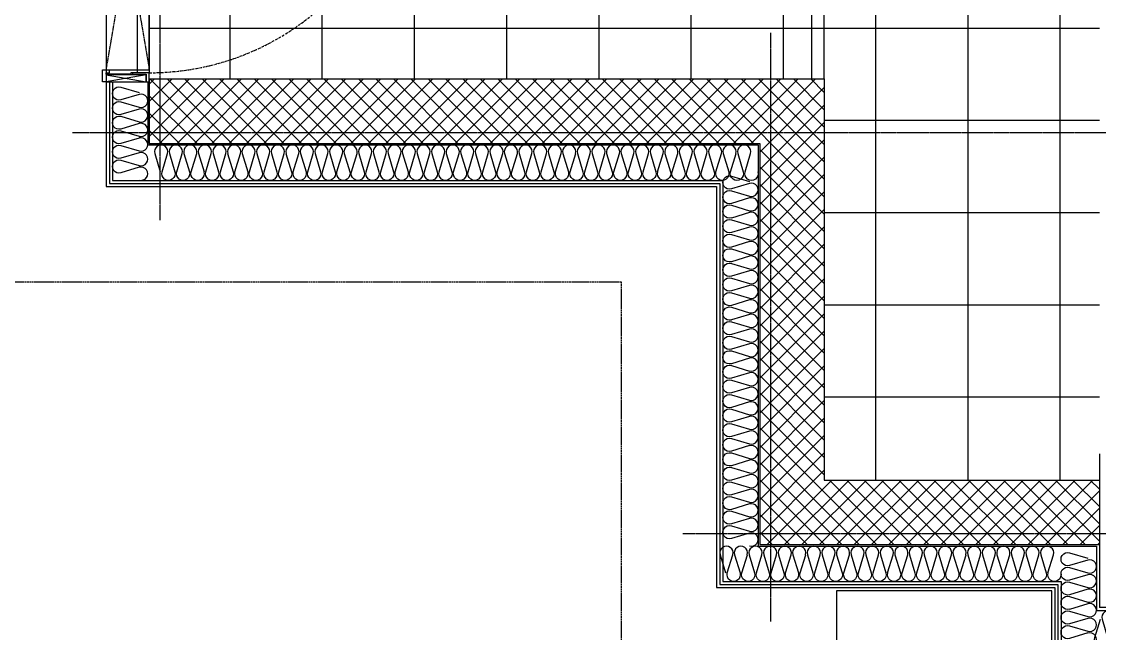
# Model space of a CAD drawing. Header units: millimetres. Extents: x 18456 to 179493, y -203649 to 469211.
# Drawn here: x 138229 to 141735, y -179938 to -177948 of the extents above; entities that cross this region are included whole.
import ezdxf

# ---------------------------------------------------------------- set-up
doc = ezdxf.new("R2010")
doc.units = ezdxf.units.MM
for name, pattern in [('X-평면도(기본형)$0$CEN', [52.5, 50, -1, 0.5, -1]), ('X-평면도(기본형)$0$CENN', [6.3, 4, -1, 0.3, -1]), ('X-평면도(기본형)$0$HID', [2.8, 1.8, -1]), ('X-평면도(기본형)$0$HID2', [7.5, 6, -1.5])]:
    doc.linetypes.add(name, pattern=pattern)
for name, color, linetype, true_color in [('X-평면도(기본형)$0$40HAT', 9, 'Continuous', 0x808080), ('X-평면도(기본형)$0$4GYP', 4, 'Continuous', 0x00ffff), ('X-평면도(기본형)$0$CEN', 1, 'X-평면도(기본형)$0$CEN', 0xff0000), ('X-평면도(기본형)$0$DOOR', 4, 'Continuous', 0x00ffff), ('X-평면도(기본형)$0$INS', 9, 'Continuous', 0x808080), ('X-평면도(기본형)$0$INSUL', 9, 'Continuous', 0x808080), ('X-평면도(기본형)$0$KITC', 6, 'Continuous', 0xff00ff), ('X-평면도(기본형)$0$LV', 4, 'Continuous', 0x00ffff), ('X-평면도(기본형)$0$TIL', 5, 'Continuous', 0x0000ff), ('X-평면도(기본형)$0$UIS', 7, 'X-평면도(기본형)$0$HID2', 0x000000), ('X-평면도(기본형)$0$W1', 2, 'Continuous', 0xffff00), ('X-평면도(기본형)$0$W2', 3, 'Continuous', 0x00ff00)]:
    doc.layers.add(name, color=color, linetype=linetype, true_color=true_color)

# ---------------------------------------------------------------- blocks, each defined once
blk = doc.blocks.new('X-평면도(기본형)$0$pd900')
at = {"layer": 'X-평면도(기본형)$0$DOOR', "color": 1, "true_color": 0xff0000}
for p, q in [((23, 0), (0, 130)), ((23, 130), (0, 0)), ((877, 0), (900, 130)), ((877, 130), (900, 0))]:
    blk.add_line(p, q, dxfattribs=at)
at = {"layer": 'X-평면도(기본형)$0$DOOR'}
for p, q in [((30, 140), (870, 140)), ((30, 100), (870, 100))]:
    blk.add_line(p, q, dxfattribs=at)
at = {"layer": 'X-평면도(기본형)$0$DOOR', "color": 1, "linetype": 'X-평면도(기본형)$0$HID', "true_color": 0xff0000}
for p, q in [((40, 0), (860, 140)), ((860, 0), (40, 140))]:
    blk.add_line(p, q, dxfattribs=at)
at = {"layer": 'X-평면도(기본형)$0$DOOR', "color": 6, "true_color": 0xff00ff}
blk.add_lwpolyline([(30, 140), (70, 140), (70, 980), (30, 980)], close=True, dxfattribs=at)
at = {"layer": 'X-평면도(기본형)$0$DOOR'}
for points in [[(0, 130), (0, 140), (30, 140), (30, 85), (25, 85), (25, 130)], [(0, 0), (0, 130), (23, 130), (23, 0)], [(900, 130), (900, 140), (870, 140), (870, 85), (875, 85), (875, 130)], [(900, 0), (900, 130), (877, 130), (877, 0)], [(40, 100), (30, 100), (30, 80), (25, 80), (25, 0), (30, 0), (30, 10), (40, 10)], [(860, 100), (870, 100), (870, 80), (875, 80), (875, 0), (870, 0), (870, 10), (860, 10)], [(0, 0), (40, 0), (40, -12), (0, -12)], [(860, 0), (900, 0), (900, -12), (860, -12)]]:
    blk.add_lwpolyline(points, close=True, dxfattribs=at)
at = {"layer": 'X-평면도(기본형)$0$DOOR', "color": 1, "linetype": 'X-평면도(기본형)$0$HID', "true_color": 0xff0000}
blk.add_lwpolyline([(40, 0), (860, 0), (860, 140), (40, 140)], close=True, dxfattribs=at)
at = {"layer": 'X-평면도(기본형)$0$DOOR', "color": 1, "linetype": 'X-평면도(기본형)$0$CENN', "ltscale": 2, "true_color": 0xff0000}
blk.add_arc((30, 140), 840, 0, 87.2706, dxfattribs=at)
blk = doc.blocks.new('U124 (X-평면도(기본형)$0$ins-l)')
at = {"layer": 'X-평면도(기본형)$0$INSUL', "color": 8, "true_color": 0x808080}
for p, q in [((36.9, 24.2), (21.4, 75.8)), ((57.5, 75.8), (42, 24.2)), ((78.1, 24.2), (62.6, 75.8)), ((98.7, 75.8), (83.2, 24.2)), ((119.3, 24.2), (103.8, 75.8)), ((139.9, 75.8), (124.5, 24.2)), ((160.5, 24.2), (145.1, 75.8)), ((181.1, 75.8), (165.7, 24.2)), ((201.7, 24.2), (186.3, 75.8)), ((222.3, 75.8), (206.9, 24.2)), ((243, 24.2), (227.5, 75.8)), ((263.6, 75.8), (248.1, 24.2))]:
    blk.add_line(p, q, dxfattribs=at)
at = {"layer": 'X-평면도(기본형)$0$INSUL', "color": 8, "true_color": 0x808080, "extrusion": (0, 0, -1)}
for centre in [(-39.4, 81.2), (-80.7, 81.2), (-121.9, 81.2), (-163.1, 81.2), (-204.3, 81.2), (-245.5, 81.2)]:
    blk.add_arc(centre, 18.8, 343.3008, 196.6992, dxfattribs=at)
at = {"layer": 'X-평면도(기본형)$0$INSUL', "color": 8, "true_color": 0x808080}
for centre in [(18.8, 18.8), (60, 18.8), (101.3, 18.8), (142.5, 18.8), (183.7, 18.8), (224.9, 18.8)]:
    blk.add_arc(centre, 18.8, 163.3008, 16.6992, dxfattribs=at)
blk = doc.blocks.new('U64 (X-평면도(기본형)$0$ins-l)')
at = {"layer": 'X-평면도(기본형)$0$INSUL', "color": 8, "true_color": 0x808080}
for p, q in [((36.9, 24.2), (21.4, 75.8)), ((57.5, 75.8), (42, 24.2)), ((78.1, 24.2), (62.6, 75.8)), ((98.7, 75.8), (83.2, 24.2)), ((119.3, 24.2), (103.8, 75.8)), ((139.9, 75.8), (124.5, 24.2)), ((160.5, 24.2), (145.1, 75.8)), ((181.1, 75.8), (165.7, 24.2)), ((201.7, 24.2), (186.3, 75.8)), ((222.3, 75.8), (206.9, 24.2)), ((243, 24.2), (227.5, 75.8)), ((263.6, 75.8), (248.1, 24.2)), ((284.2, 24.2), (268.7, 75.8)), ((304.8, 75.8), (289.3, 24.2)), ((325.4, 24.2), (309.9, 75.8)), ((346, 75.8), (330.6, 24.2)), ((366.6, 24.2), (351.2, 75.8)), ((387.2, 75.8), (371.8, 24.2)), ((407.8, 24.2), (392.4, 75.8)), ((428.4, 75.8), (413, 24.2)), ((449.1, 24.2), (433.6, 75.8)), ((469.7, 75.8), (454.2, 24.2)), ((490.3, 24.2), (474.8, 75.8)), ((510.9, 75.8), (495.4, 24.2)), ((531.5, 24.2), (516, 75.8)), ((552.1, 75.8), (536.6, 24.2)), ((572.7, 24.2), (557.3, 75.8)), ((593.3, 75.8), (577.9, 24.2)), ((613.9, 24.2), (598.5, 75.8)), ((634.5, 75.8), (619.1, 24.2)), ((655.2, 24.2), (639.7, 75.8)), ((675.8, 75.8), (660.3, 24.2)), ((696.4, 24.2), (680.9, 75.8)), ((717, 75.8), (701.5, 24.2)), ((737.6, 24.2), (722.1, 75.8)), ((758.2, 75.8), (742.7, 24.2)), ((778.8, 24.2), (763.4, 75.8)), ((799.4, 75.8), (784, 24.2)), ((820, 24.2), (804.6, 75.8)), ((840.6, 75.8), (825.2, 24.2)), ((861.3, 24.2), (845.8, 75.8)), ((881.9, 75.8), (866.4, 24.2)), ((902.5, 24.2), (887, 75.8)), ((923.1, 75.8), (907.6, 24.2)), ((943.7, 24.2), (928.2, 75.8)), ((964.3, 75.8), (948.8, 24.2)), ((984.9, 24.2), (969.5, 75.8)), ((1005.5, 75.8), (990.1, 24.2)), ((1026.1, 24.2), (1010.7, 75.8)), ((1046.7, 75.8), (1031.3, 24.2)), ((1067.4, 24.2), (1051.9, 75.8)), ((1088, 75.8), (1072.5, 24.2)), ((1108.6, 24.2), (1093.1, 75.8)), ((1129.2, 75.8), (1113.7, 24.2)), ((1149.8, 24.2), (1134.3, 75.8)), ((1170.4, 75.8), (1154.9, 24.2)), ((1191, 24.2), (1175.6, 75.8)), ((1211.6, 75.8), (1196.2, 24.2)), ((1232.2, 24.2), (1216.8, 75.8)), ((1252.8, 75.8), (1237.4, 24.2)), ((1273.5, 24.2), (1258, 75.8)), ((1294.1, 75.8), (1278.6, 24.2)), ((1314.7, 24.2), (1299.2, 75.8)), ((1335.3, 75.8), (1319.8, 24.2)), ((1355.9, 24.2), (1340.4, 75.8)), ((1376.5, 75.8), (1361, 24.2)), ((1397.1, 24.2), (1381.7, 75.8)), ((1417.7, 75.8), (1402.3, 24.2)), ((1438.3, 24.2), (1422.9, 75.8)), ((1458.9, 75.8), (1443.5, 24.2)), ((1479.5, 24.2), (1464.1, 75.8)), ((1500.2, 75.8), (1484.7, 24.2)), ((1520.8, 24.2), (1505.3, 75.8)), ((1541.4, 75.8), (1525.9, 24.2)), ((1562, 24.2), (1546.5, 75.8)), ((1582.6, 75.8), (1567.1, 24.2)), ((1603.2, 24.2), (1587.8, 75.8)), ((1623.8, 75.8), (1608.4, 24.2)), ((1644.4, 24.2), (1629, 75.8)), ((1665, 75.8), (1649.6, 24.2)), ((1685.6, 24.2), (1670.2, 75.8)), ((1706.3, 75.8), (1690.8, 24.2))]:
    blk.add_line(p, q, dxfattribs=at)
at = {"layer": 'X-평면도(기본형)$0$INSUL', "color": 8, "true_color": 0x808080, "extrusion": (0, 0, -1)}
for centre in [(-39.4, 81.2), (-80.7, 81.2), (-121.9, 81.2), (-163.1, 81.2), (-204.3, 81.2), (-245.5, 81.2), (-286.8, 81.2), (-328, 81.2), (-369.2, 81.2), (-410.4, 81.2), (-451.6, 81.2), (-492.9, 81.2), (-534.1, 81.2), (-575.3, 81.2), (-616.5, 81.2), (-657.7, 81.2), (-699, 81.2), (-740.2, 81.2), (-781.4, 81.2), (-822.6, 81.2), (-863.8, 81.2), (-905.1, 81.2), (-946.3, 81.2), (-987.5, 81.2), (-1028.7, 81.2), (-1069.9, 81.2), (-1111.1, 81.2), (-1152.4, 81.2), (-1193.6, 81.2), (-1234.8, 81.2), (-1276, 81.2), (-1317.2, 81.2), (-1358.5, 81.2), (-1399.7, 81.2), (-1440.9, 81.2), (-1482.1, 81.2), (-1523.3, 81.2), (-1564.6, 81.2), (-1605.8, 81.2), (-1647, 81.2), (-1688.2, 81.2)]:
    blk.add_arc(centre, 18.8, 343.3008, 196.6992, dxfattribs=at)
at = {"layer": 'X-평면도(기본형)$0$INSUL', "color": 8, "true_color": 0x808080}
for centre in [(18.8, 18.8), (60, 18.8), (101.3, 18.8), (142.5, 18.8), (183.7, 18.8), (224.9, 18.8), (266.1, 18.8), (307.4, 18.8), (348.6, 18.8), (389.8, 18.8), (431, 18.8), (472.2, 18.8), (513.5, 18.8), (554.7, 18.8), (595.9, 18.8), (637.1, 18.8), (678.3, 18.8), (719.6, 18.8), (760.8, 18.8), (802, 18.8), (843.2, 18.8), (884.4, 18.8), (925.7, 18.8), (966.9, 18.8), (1008.1, 18.8), (1049.3, 18.8), (1090.5, 18.8), (1131.8, 18.8), (1173, 18.8), (1214.2, 18.8), (1255.4, 18.8), (1296.6, 18.8), (1337.9, 18.8), (1379.1, 18.8), (1420.3, 18.8), (1461.5, 18.8), (1502.7, 18.8), (1544, 18.8), (1585.2, 18.8), (1626.4, 18.8), (1667.6, 18.8)]:
    blk.add_arc(centre, 18.8, 163.3008, 16.6992, dxfattribs=at)
blk = doc.blocks.new('U97 (X-평면도(기본형)$0$ins-l)')
at = {"layer": 'X-평면도(기본형)$0$INSUL', "color": 8, "true_color": 0x808080}
for p, q in [((36.9, 24.2), (21.4, 75.8)), ((57.5, 75.8), (42, 24.2)), ((78.1, 24.2), (62.6, 75.8)), ((98.7, 75.8), (83.2, 24.2)), ((119.3, 24.2), (103.8, 75.8)), ((139.9, 75.8), (124.5, 24.2)), ((160.5, 24.2), (145.1, 75.8)), ((181.1, 75.8), (165.7, 24.2)), ((201.7, 24.2), (186.3, 75.8)), ((222.3, 75.8), (206.9, 24.2)), ((243, 24.2), (227.5, 75.8)), ((263.6, 75.8), (248.1, 24.2)), ((284.2, 24.2), (268.7, 75.8)), ((304.8, 75.8), (289.3, 24.2)), ((325.4, 24.2), (309.9, 75.8)), ((346, 75.8), (330.6, 24.2)), ((366.6, 24.2), (351.2, 75.8)), ((387.2, 75.8), (371.8, 24.2)), ((407.8, 24.2), (392.4, 75.8)), ((428.4, 75.8), (413, 24.2)), ((449.1, 24.2), (433.6, 75.8)), ((469.7, 75.8), (454.2, 24.2)), ((490.3, 24.2), (474.8, 75.8)), ((510.9, 75.8), (495.4, 24.2)), ((531.5, 24.2), (516, 75.8)), ((552.1, 75.8), (536.6, 24.2)), ((572.7, 24.2), (557.3, 75.8)), ((593.3, 75.8), (577.9, 24.2)), ((613.9, 24.2), (598.5, 75.8)), ((634.5, 75.8), (619.1, 24.2)), ((655.2, 24.2), (639.7, 75.8)), ((675.8, 75.8), (660.3, 24.2)), ((696.4, 24.2), (680.9, 75.8)), ((717, 75.8), (701.5, 24.2)), ((737.6, 24.2), (722.1, 75.8)), ((758.2, 75.8), (742.7, 24.2)), ((778.8, 24.2), (763.4, 75.8)), ((799.4, 75.8), (784, 24.2)), ((820, 24.2), (804.6, 75.8)), ((840.6, 75.8), (825.2, 24.2)), ((861.3, 24.2), (845.8, 75.8)), ((881.9, 75.8), (866.4, 24.2)), ((902.5, 24.2), (887, 75.8)), ((923.1, 75.8), (907.6, 24.2)), ((943.7, 24.2), (928.2, 75.8)), ((964.3, 75.8), (948.8, 24.2)), ((984.9, 24.2), (969.5, 75.8)), ((1005.5, 75.8), (990.1, 24.2)), ((1026.1, 24.2), (1010.7, 75.8)), ((1046.7, 75.8), (1031.3, 24.2))]:
    blk.add_line(p, q, dxfattribs=at)
at = {"layer": 'X-평면도(기본형)$0$INSUL', "color": 8, "true_color": 0x808080, "extrusion": (0, 0, -1)}
for centre in [(-39.4, 81.2), (-80.7, 81.2), (-121.9, 81.2), (-163.1, 81.2), (-204.3, 81.2), (-245.5, 81.2), (-286.8, 81.2), (-328, 81.2), (-369.2, 81.2), (-410.4, 81.2), (-451.6, 81.2), (-492.9, 81.2), (-534.1, 81.2), (-575.3, 81.2), (-616.5, 81.2), (-657.7, 81.2), (-699, 81.2), (-740.2, 81.2), (-781.4, 81.2), (-822.6, 81.2), (-863.8, 81.2), (-905.1, 81.2), (-946.3, 81.2), (-987.5, 81.2), (-1028.7, 81.2)]:
    blk.add_arc(centre, 18.8, 343.3008, 196.6992, dxfattribs=at)
at = {"layer": 'X-평면도(기본형)$0$INSUL', "color": 8, "true_color": 0x808080}
for centre in [(18.8, 18.8), (60, 18.8), (101.3, 18.8), (142.5, 18.8), (183.7, 18.8), (224.9, 18.8), (266.1, 18.8), (307.4, 18.8), (348.6, 18.8), (389.8, 18.8), (431, 18.8), (472.2, 18.8), (513.5, 18.8), (554.7, 18.8), (595.9, 18.8), (637.1, 18.8), (678.3, 18.8), (719.6, 18.8), (760.8, 18.8), (802, 18.8), (843.2, 18.8), (884.4, 18.8), (925.7, 18.8), (966.9, 18.8), (1008.1, 18.8)]:
    blk.add_arc(centre, 18.8, 163.3008, 16.6992, dxfattribs=at)
blk = doc.blocks.new('U55 (X-평면도(기본형)$0$ins-l)')
at = {"layer": 'X-평면도(기본형)$0$INSUL', "color": 8, "true_color": 0x808080}
for p, q in [((36.9, 24.2), (21.4, 75.8)), ((57.5, 75.8), (42, 24.2)), ((78.1, 24.2), (62.6, 75.8)), ((98.7, 75.8), (83.2, 24.2)), ((119.3, 24.2), (103.8, 75.8)), ((139.9, 75.8), (124.5, 24.2)), ((160.5, 24.2), (145.1, 75.8)), ((181.1, 75.8), (165.7, 24.2)), ((201.7, 24.2), (186.3, 75.8)), ((222.3, 75.8), (206.9, 24.2)), ((243, 24.2), (227.5, 75.8)), ((263.6, 75.8), (248.1, 24.2)), ((284.2, 24.2), (268.7, 75.8)), ((304.8, 75.8), (289.3, 24.2)), ((325.4, 24.2), (309.9, 75.8)), ((346, 75.8), (330.6, 24.2)), ((366.6, 24.2), (351.2, 75.8)), ((387.2, 75.8), (371.8, 24.2)), ((407.8, 24.2), (392.4, 75.8)), ((428.4, 75.8), (413, 24.2)), ((449.1, 24.2), (433.6, 75.8)), ((469.7, 75.8), (454.2, 24.2)), ((490.3, 24.2), (474.8, 75.8)), ((510.9, 75.8), (495.4, 24.2)), ((531.5, 24.2), (516, 75.8)), ((552.1, 75.8), (536.6, 24.2)), ((572.7, 24.2), (557.3, 75.8)), ((593.3, 75.8), (577.9, 24.2)), ((613.9, 24.2), (598.5, 75.8)), ((634.5, 75.8), (619.1, 24.2)), ((655.2, 24.2), (639.7, 75.8)), ((675.8, 75.8), (660.3, 24.2)), ((696.4, 24.2), (680.9, 75.8)), ((717, 75.8), (701.5, 24.2)), ((737.6, 24.2), (722.1, 75.8)), ((758.2, 75.8), (742.7, 24.2)), ((778.8, 24.2), (763.4, 75.8)), ((799.4, 75.8), (784, 24.2)), ((820, 24.2), (804.6, 75.8)), ((840.6, 75.8), (825.2, 24.2)), ((861.3, 24.2), (845.8, 75.8)), ((881.9, 75.8), (866.4, 24.2)), ((902.5, 24.2), (887, 75.8)), ((923.1, 75.8), (907.6, 24.2)), ((943.7, 24.2), (928.2, 75.8)), ((964.3, 75.8), (948.8, 24.2))]:
    blk.add_line(p, q, dxfattribs=at)
at = {"layer": 'X-평면도(기본형)$0$INSUL', "color": 8, "true_color": 0x808080, "extrusion": (0, 0, -1)}
for centre in [(-39.4, 81.2), (-80.7, 81.2), (-121.9, 81.2), (-163.1, 81.2), (-204.3, 81.2), (-245.5, 81.2), (-286.8, 81.2), (-328, 81.2), (-369.2, 81.2), (-410.4, 81.2), (-451.6, 81.2), (-492.9, 81.2), (-534.1, 81.2), (-575.3, 81.2), (-616.5, 81.2), (-657.7, 81.2), (-699, 81.2), (-740.2, 81.2), (-781.4, 81.2), (-822.6, 81.2), (-863.8, 81.2), (-905.1, 81.2), (-946.3, 81.2)]:
    blk.add_arc(centre, 18.8, 343.3008, 196.6992, dxfattribs=at)
at = {"layer": 'X-평면도(기본형)$0$INSUL', "color": 8, "true_color": 0x808080}
for centre in [(18.8, 18.8), (60, 18.8), (101.3, 18.8), (142.5, 18.8), (183.7, 18.8), (224.9, 18.8), (266.1, 18.8), (307.4, 18.8), (348.6, 18.8), (389.8, 18.8), (431, 18.8), (472.2, 18.8), (513.5, 18.8), (554.7, 18.8), (595.9, 18.8), (637.1, 18.8), (678.3, 18.8), (719.6, 18.8), (760.8, 18.8), (802, 18.8), (843.2, 18.8), (884.4, 18.8), (925.7, 18.8)]:
    blk.add_arc(centre, 18.8, 163.3008, 16.6992, dxfattribs=at)
blk = doc.blocks.new('U123 (X-평면도(기본형)$0$ins-l)')
at = {"layer": 'X-평면도(기본형)$0$INSUL', "color": 8, "true_color": 0x808080}
for p, q in [((36.9, 24.2), (21.4, 75.8)), ((57.5, 75.8), (42, 24.2)), ((78.1, 24.2), (62.6, 75.8)), ((98.7, 75.8), (83.2, 24.2)), ((119.3, 24.2), (103.8, 75.8)), ((139.9, 75.8), (124.5, 24.2)), ((160.5, 24.2), (145.1, 75.8)), ((181.1, 75.8), (165.7, 24.2)), ((201.7, 24.2), (186.3, 75.8)), ((222.3, 75.8), (206.9, 24.2)), ((243, 24.2), (227.5, 75.8)), ((263.6, 75.8), (248.1, 24.2))]:
    blk.add_line(p, q, dxfattribs=at)
at = {"layer": 'X-평면도(기본형)$0$INSUL', "color": 8, "true_color": 0x808080, "extrusion": (0, 0, -1)}
for centre in [(-39.4, 81.2), (-80.7, 81.2), (-121.9, 81.2), (-163.1, 81.2), (-204.3, 81.2), (-245.5, 81.2)]:
    blk.add_arc(centre, 18.8, 343.3008, 196.6992, dxfattribs=at)
at = {"layer": 'X-평면도(기본형)$0$INSUL', "color": 8, "true_color": 0x808080}
for centre in [(18.8, 18.8), (60, 18.8), (101.3, 18.8), (142.5, 18.8), (183.7, 18.8), (224.9, 18.8)]:
    blk.add_arc(centre, 18.8, 163.3008, 16.6992, dxfattribs=at)
blk = doc.blocks.new('U112 (X-평면도(기본형)$0$ins-l)')
at = {"layer": 'X-평면도(기본형)$0$INSUL', "color": 8, "true_color": 0x808080}
for p, q in [((36.9, 24.2), (21.4, 75.8)), ((57.5, 75.8), (42, 24.2)), ((78.1, 24.2), (62.6, 75.8)), ((98.7, 75.8), (83.2, 24.2)), ((119.3, 24.2), (103.8, 75.8)), ((139.9, 75.8), (124.5, 24.2)), ((160.5, 24.2), (145.1, 75.8)), ((181.1, 75.8), (165.7, 24.2)), ((201.7, 24.2), (186.3, 75.8)), ((222.3, 75.8), (206.9, 24.2)), ((243, 24.2), (227.5, 75.8)), ((263.6, 75.8), (248.1, 24.2)), ((284.2, 24.2), (268.7, 75.8)), ((304.8, 75.8), (289.3, 24.2)), ((325.4, 24.2), (309.9, 75.8)), ((346, 75.8), (330.6, 24.2)), ((366.6, 24.2), (351.2, 75.8)), ((387.2, 75.8), (371.8, 24.2)), ((407.8, 24.2), (392.4, 75.8)), ((428.4, 75.8), (413, 24.2)), ((449.1, 24.2), (433.6, 75.8)), ((469.7, 75.8), (454.2, 24.2)), ((490.3, 24.2), (474.8, 75.8)), ((510.9, 75.8), (495.4, 24.2)), ((531.5, 24.2), (516, 75.8)), ((552.1, 75.8), (536.6, 24.2)), ((572.7, 24.2), (557.3, 75.8)), ((593.3, 75.8), (577.9, 24.2)), ((613.9, 24.2), (598.5, 75.8)), ((634.5, 75.8), (619.1, 24.2)), ((655.2, 24.2), (639.7, 75.8)), ((675.8, 75.8), (660.3, 24.2)), ((696.4, 24.2), (680.9, 75.8)), ((717, 75.8), (701.5, 24.2)), ((737.6, 24.2), (722.1, 75.8)), ((758.2, 75.8), (742.7, 24.2)), ((778.8, 24.2), (763.4, 75.8)), ((799.4, 75.8), (784, 24.2)), ((820, 24.2), (804.6, 75.8)), ((840.6, 75.8), (825.2, 24.2)), ((861.3, 24.2), (845.8, 75.8)), ((881.9, 75.8), (866.4, 24.2)), ((902.5, 24.2), (887, 75.8)), ((923.1, 75.8), (907.6, 24.2)), ((943.7, 24.2), (928.2, 75.8)), ((964.3, 75.8), (948.8, 24.2)), ((984.9, 24.2), (969.5, 75.8)), ((1005.5, 75.8), (990.1, 24.2)), ((1026.1, 24.2), (1010.7, 75.8)), ((1046.7, 75.8), (1031.3, 24.2)), ((1067.4, 24.2), (1051.9, 75.8)), ((1088, 75.8), (1072.5, 24.2)), ((1108.6, 24.2), (1093.1, 75.8)), ((1129.2, 75.8), (1113.7, 24.2)), ((1149.8, 24.2), (1134.3, 75.8)), ((1170.4, 75.8), (1154.9, 24.2)), ((1191, 24.2), (1175.6, 75.8)), ((1211.6, 75.8), (1196.2, 24.2)), ((1232.2, 24.2), (1216.8, 75.8)), ((1252.8, 75.8), (1237.4, 24.2)), ((1273.5, 24.2), (1258, 75.8)), ((1294.1, 75.8), (1278.6, 24.2)), ((1314.7, 24.2), (1299.2, 75.8)), ((1335.3, 75.8), (1319.8, 24.2)), ((1355.9, 24.2), (1340.4, 75.8)), ((1376.5, 75.8), (1361, 24.2)), ((1397.1, 24.2), (1381.7, 75.8)), ((1417.7, 75.8), (1402.3, 24.2)), ((1438.3, 24.2), (1422.9, 75.8)), ((1458.9, 75.8), (1443.5, 24.2)), ((1479.5, 24.2), (1464.1, 75.8)), ((1500.2, 75.8), (1484.7, 24.2)), ((1520.8, 24.2), (1505.3, 75.8)), ((1541.4, 75.8), (1525.9, 24.2)), ((1562, 24.2), (1546.5, 75.8)), ((1582.6, 75.8), (1567.1, 24.2)), ((1603.2, 24.2), (1587.8, 75.8)), ((1623.8, 75.8), (1608.4, 24.2)), ((1644.4, 24.2), (1629, 75.8)), ((1665, 75.8), (1649.6, 24.2))]:
    blk.add_line(p, q, dxfattribs=at)
at = {"layer": 'X-평면도(기본형)$0$INSUL', "color": 8, "true_color": 0x808080, "extrusion": (0, 0, -1)}
for centre in [(-39.4, 81.2), (-80.7, 81.2), (-121.9, 81.2), (-163.1, 81.2), (-204.3, 81.2), (-245.5, 81.2), (-286.8, 81.2), (-328, 81.2), (-369.2, 81.2), (-410.4, 81.2), (-451.6, 81.2), (-492.9, 81.2), (-534.1, 81.2), (-575.3, 81.2), (-616.5, 81.2), (-657.7, 81.2), (-699, 81.2), (-740.2, 81.2), (-781.4, 81.2), (-822.6, 81.2), (-863.8, 81.2), (-905.1, 81.2), (-946.3, 81.2), (-987.5, 81.2), (-1028.7, 81.2), (-1069.9, 81.2), (-1111.1, 81.2), (-1152.4, 81.2), (-1193.6, 81.2), (-1234.8, 81.2), (-1276, 81.2), (-1317.2, 81.2), (-1358.5, 81.2), (-1399.7, 81.2), (-1440.9, 81.2), (-1482.1, 81.2), (-1523.3, 81.2), (-1564.6, 81.2), (-1605.8, 81.2), (-1647, 81.2)]:
    blk.add_arc(centre, 18.8, 343.3008, 196.6992, dxfattribs=at)
at = {"layer": 'X-평면도(기본형)$0$INSUL', "color": 8, "true_color": 0x808080}
for centre in [(18.8, 18.8), (60, 18.8), (101.3, 18.8), (142.5, 18.8), (183.7, 18.8), (224.9, 18.8), (266.1, 18.8), (307.4, 18.8), (348.6, 18.8), (389.8, 18.8), (431, 18.8), (472.2, 18.8), (513.5, 18.8), (554.7, 18.8), (595.9, 18.8), (637.1, 18.8), (678.3, 18.8), (719.6, 18.8), (760.8, 18.8), (802, 18.8), (843.2, 18.8), (884.4, 18.8), (925.7, 18.8), (966.9, 18.8), (1008.1, 18.8), (1049.3, 18.8), (1090.5, 18.8), (1131.8, 18.8), (1173, 18.8), (1214.2, 18.8), (1255.4, 18.8), (1296.6, 18.8), (1337.9, 18.8), (1379.1, 18.8), (1420.3, 18.8), (1461.5, 18.8), (1502.7, 18.8), (1544, 18.8), (1585.2, 18.8), (1626.4, 18.8)]:
    blk.add_arc(centre, 18.8, 163.3008, 16.6992, dxfattribs=at)

msp = doc.modelspace()

# ---------------------------------------------------------------- hatches: boundary and pattern name
at = {"layer": 'X-평면도(기본형)$0$40HAT'}
h = msp.add_hatch(dxfattribs=at)
h.set_pattern_fill('H3', color=256, scale=40, style=0, pattern_type=2)
h.set_pattern_definition([(315, (-605844.544, -337778.427), (28.2842712, 28.2842712), []), (45, (-605844.544, -337778.427), (-28.2842712, 28.2842712), [])])
h.paths.add_polyline_path([(141734.6, -179439.2), (141734.6, -179649.2), (140629.6, -179649.2), (140629.6, -178344.2), (138644.6, -178344.2), (138644.6, -178134.2), (140839.6, -178134.2), (140839.6, -179439.2)], flags=0)
at = {"layer": 'X-평면도(기본형)$0$TIL'}
h = msp.add_hatch(dxfattribs=at)
h.set_pattern_fill('H3', color=256, scale=300, angle=45, style=0, pattern_type=2)
h.set_pattern_definition([(360, (-587392.93, -143469.15), (2e-13, 300), []), (90, (-587392.93, -143469.15), (-300, 9e-14), [])])
h.paths.add_polyline_path([(140799.6, -176914.2), (140799.6, -177114.2), (140599.6, -177114.2), (140599.6, -176914.2), (140449.6, -176914.2), (140449.6, -176484.2), (138854.6, -176484.2), (138854.6, -177254.2), (138644.6, -177254.2), (138644.6, -178134.2), (140839.6, -178134.2), (140839.6, -179439.2), (141734.6, -179439.2), (141734.6, -176914.2)], flags=0)

# ---------------------------------------------------------------- linework, layer by layer
at = {"layer": 'X-평면도(기본형)$0$4GYP'}
for p, q in [((138504.6, -178144.2), (138504.6, -178484.2)), ((138514.6, -178144.2), (138514.6, -178474.2)), ((138504.6, -178484.2), (140489.6, -178484.2)), ((138514.6, -178474.2), (140499.6, -178474.2)), ((140489.6, -178484.2), (140489.6, -179789.2)), ((140499.6, -178474.2), (140499.6, -179779.2)), ((140489.6, -179789.2), (141589.6, -179789.2)), ((140499.6, -179779.2), (141599.6, -179779.2)), ((141589.6, -179789.2), (141589.6, -179989.2)), ((141599.6, -179779.2), (141599.6, -179989.2))]:
    msp.add_line(p, q, dxfattribs=at)
at = {"layer": 'X-평면도(기본형)$0$CEN'}
for p, q in [((138679.6, -178594.2), (138679.6, -176284.2)), ((140664.6, -177984.2), (140664.6, -179899.2)), ((142334.6, -178309.2), (138394.6, -178309.2)), ((142099.6, -179614.2), (140379.6, -179614.2))]:
    msp.add_line(p, q, dxfattribs=at)
at = {"layer": 'X-평면도(기본형)$0$INS'}
for p, q in [((138524.6, -178144.2), (138524.6, -178464.2)), ((138639.6, -178144.2), (138639.6, -178349.2)), ((138639.6, -178349.2), (140624.6, -178349.2)), ((140624.6, -178349.2), (140624.6, -179654.2)), ((138524.6, -178464.2), (140509.6, -178464.2)), ((140509.6, -178464.2), (140509.6, -179769.2)), ((140624.6, -179654.2), (141724.6, -179654.2)), ((141724.6, -179654.2), (141724.6, -179864.2)), ((140509.6, -179769.2), (141609.6, -179769.2)), ((141609.6, -179769.2), (141609.6, -179979.2)), ((143634.6, -179864.2), (141724.6, -179864.2))]:
    msp.add_line(p, q, dxfattribs=at)
at = {"layer": 'X-평면도(기본형)$0$KITC', "linetype": 'Continuous'}
msp.add_lwpolyline([(140879.6, -182569.2), (141579.6, -182569.2), (141579.6, -179799.2), (140879.6, -179799.2)], close=True, dxfattribs=at)
at = {"layer": 'X-평면도(기본형)$0$LV'}
for p, q in [((140799.6, -178134.2), (140799.6, -176914.2)), ((140839.6, -178134.2), (140839.6, -176914.2))]:
    msp.add_line(p, q, dxfattribs=at)
at = {"layer": 'X-평면도(기본형)$0$UIS'}
msp.add_lwpolyline([(136769.6, -180274.2), (137109.6, -180274.2), (137109.6, -176934.2), (138194.6, -176934.2), (138194.6, -178794.2), (140179.6, -178794.2), (140179.6, -180099.2), (141284.6, -180099.2), (141284.6, -180304.2), (142139.6, -180304.2), (142139.6, -180079.2), (143419.6, -180079.2), (143419.6, -181754.2), (144249.6, -181754.2), (144249.6, -185884.2), (142289.6, -185884.2), (142289.6, -184834.2), (141839.6, -184834.2)], dxfattribs=at)
at = {"layer": 'X-평면도(기본형)$0$W1'}
for p in [(141734.6, -179354.2), (145604.6, -179854.2)]:
    msp.add_line(p, (141734.6, -179854.2), dxfattribs=at)
at = {"layer": 'X-평면도(기본형)$0$W2'}
for p, q in [((138644.6, -178134.2), (138644.6, -178344.2)), ((138644.6, -178134.2), (140839.6, -178134.2)), ((140839.6, -178134.2), (140839.6, -179439.2)), ((138644.6, -178344.2), (140629.6, -178344.2)), ((140629.6, -178344.2), (140629.6, -179649.2)), ((140839.6, -179439.2), (141734.6, -179439.2)), ((141734.6, -179439.2), (141734.6, -179649.2)), ((140629.6, -179649.2), (141734.6, -179649.2))]:
    msp.add_line(p, q, dxfattribs=at)

# ---------------------------------------------------------------- block references
at = {"layer": 'X-평면도(기본형)$0$DOOR', "rotation": 270}
msp.add_blockref('X-평면도(기본형)$0$pd900', (138504.6, -177244.2), dxfattribs=at)
at = {"layer": 'X-평면도(기본형)$0$INSUL', "xscale": 1.149999999999999, "yscale": 1.149999999999999, "zscale": 1.149999999999999}
for name, p, rotation in [('U124 (X-평면도(기본형)$0$ins-l)', (138639.6, -178464.2), 90), ('U97 (X-평면도(기본형)$0$ins-l)', (140624.6, -179654.2), 90), ('U123 (X-평면도(기본형)$0$ins-l)', (141724.6, -179979.2), 90), ('U112 (X-평면도(기본형)$0$ins-l)', (143634.6, -179864.2), 180)]:
    msp.add_blockref(name, p, dxfattribs=dict(at, rotation=rotation))
at = {"layer": 'X-평면도(기본형)$0$INSUL', "xscale": -1.149999999999999, "yscale": 1.149999999999999, "zscale": 1.149999999999999}
for name, p in [('U64 (X-평면도(기본형)$0$ins-l)', (140624.6, -178464.2)), ('U55 (X-평면도(기본형)$0$ins-l)', (141609.6, -179769.2))]:
    msp.add_blockref(name, p, dxfattribs=at)

doc.saveas('drawing.dxf')
